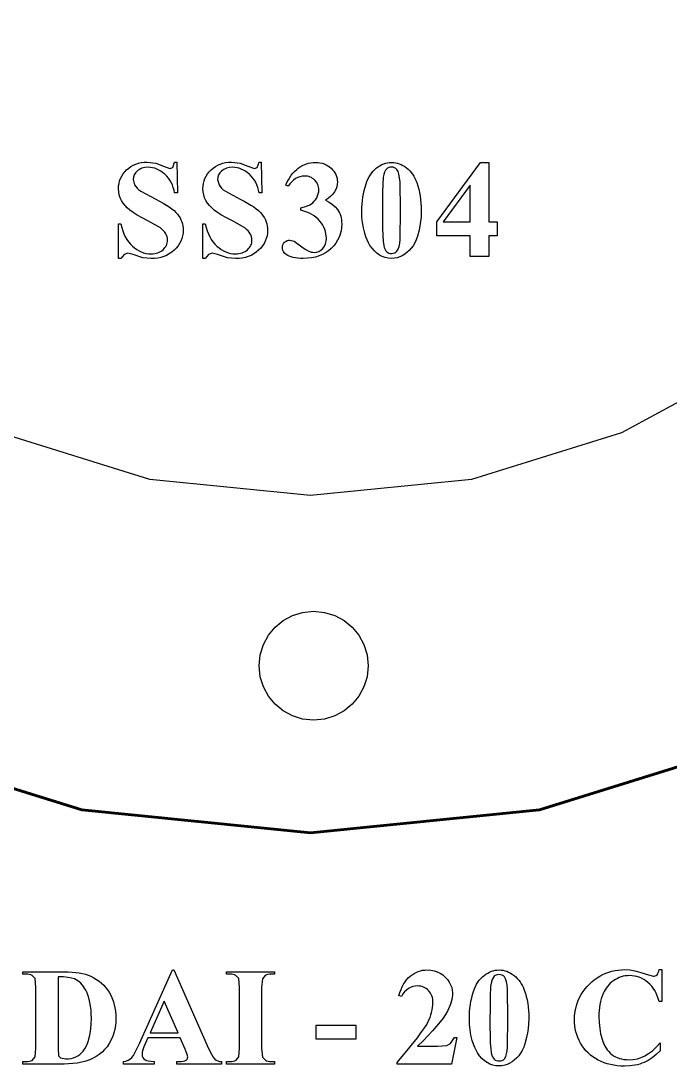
# Model space of a CAD drawing. Header units: centimetres. Extents: x -5.1 to 5, y -5.1 to 5.2.
# Drawn here: x -1.102 to 1.305, y -5.137 to -1.257 of the extents above; entities that cross this region are included whole.
import ezdxf

# ---------------------------------------------------------------- set-up
doc = ezdxf.new("R2010")
doc.units = ezdxf.units.CM
doc.header["$MEASUREMENT"] = 0
doc.layers.add('Layer 1', color=7, linetype='Continuous')

msp = doc.modelspace()

# ---------------------------------------------------------------- linework, layer by layer
at = {"layer": 'Layer 1', "color": 250, "lineweight": 25}
msp.add_lwpolyline([(2.42782, 1.59714), (2.70083, 1.09417), (2.87336, 0.53835), (2.93352, -0.0584), (2.93352, -0.0584), (2.87336, -0.65515), (2.70083, -1.21097), (2.42782, -1.71395), (2.06625, -2.15217), (1.62802, -2.51374), (1.12505, -2.78675), (0.56923, -2.95928), (-0.02752, -3.01944), (-0.62427, -2.95928), (-1.18009, -2.78675), (-1.68307, -2.51374), (-2.12129, -2.15217), (-2.48286, -1.71395), (-2.75587, -1.21097), (-2.9284, -0.65515), (-2.98856, -0.0584), (-2.9284, 0.53835), (-2.75587, 1.09417), (-2.48286, 1.59714)], dxfattribs=at)
at = {"layer": 'Layer 1', "color": 250, "lineweight": 60}
msp.add_lwpolyline([(3.85386, 1.58126), (4.09931, 0.79055), (4.18489, -0.0584), (4.18489, -0.0584), (4.09931, -0.90735), (3.85386, -1.69807), (3.46548, -2.41361), (2.95111, -3.03704), (2.32768, -3.55141), (1.61214, -3.93979), (0.82142, -4.18524), (-0.02753, -4.27082), (-0.87648, -4.18524), (-1.66719, -3.93979), (-2.38273, -3.55141), (-3.00616, -3.03704), (-3.52053, -2.41361), (-3.90891, -1.69807), (-4.15436, -0.90735), (-4.23994, -0.0584), (-4.15436, 0.79055), (-3.90891, 1.58126)], dxfattribs=at)
at = {"layer": 'Layer 1'}
for points in [[(-0.5241, -1.78149), (-0.52151, -1.89565), (-0.53185, -1.89565), (-0.53402, -1.88519), (-0.53685, -1.87526), (-0.54035, -1.86586), (-0.54451, -1.85697), (-0.54934, -1.84862), (-0.55484, -1.84078), (-0.56101, -1.83347), (-0.56784, -1.82669), (-0.57511, -1.82058), (-0.58252, -1.81528), (-0.59006, -1.81079), (-0.59775, -1.80712), (-0.60557, -1.80427), (-0.61354, -1.80223), (-0.62165, -1.80101), (-0.62991, -1.8006), (-0.64215, -1.80146), (-0.65303, -1.80403), (-0.65796, -1.80597), (-0.66256, -1.80834), (-0.66681, -1.81114), (-0.67073, -1.81438), (-0.67733, -1.82149), (-0.68204, -1.82914), (-0.68485, -1.8373), (-0.68579, -1.84597), (-0.68046, -1.86621), (-0.67627, -1.87208), (-0.67096, -1.87795), (-0.66452, -1.8838), (-0.65695, -1.88963), (-0.60219, -1.91916), (-0.58776, -1.92647), (-0.57455, -1.93369), (-0.56257, -1.9408), (-0.55182, -1.94782), (-0.5423, -1.95474), (-0.534, -1.96155), (-0.52692, -1.96826), (-0.52108, -1.97487), (-0.51621, -1.98154), (-0.51199, -1.98844), (-0.50842, -1.99559), (-0.50551, -2.00297), (-0.50324, -2.01058), (-0.50162, -2.01844), (-0.50065, -2.02654), (-0.50033, -2.03488), (-0.50085, -2.04541), (-0.50243, -2.05556), (-0.50505, -2.06533), (-0.50872, -2.07473), (-0.51343, -2.08375), (-0.51919, -2.0924), (-0.52599, -2.10068), (-0.53383, -2.10858), (-0.54247, -2.11582), (-0.55168, -2.12209), (-0.56146, -2.1274), (-0.5718, -2.13175), (-0.5827, -2.13514), (-0.59417, -2.13755), (-0.60621, -2.13901), (-0.61881, -2.13949), (-0.64937, -2.13622), (-0.68554, -2.12382), (-0.70551, -2.11882), (-0.71937, -2.1239), (-0.73125, -2.13949), (-0.74004, -2.13949), (-0.74004, -2.01034), (-0.73125, -2.01034), (-0.72815, -2.02353), (-0.72441, -2.03593), (-0.72002, -2.04751), (-0.71499, -2.0583), (-0.70932, -2.06827), (-0.70301, -2.07744), (-0.69605, -2.0858), (-0.68846, -2.09334), (-0.68044, -2.10003), (-0.67228, -2.10583), (-0.66397, -2.11075), (-0.65551, -2.11477), (-0.64689, -2.11789), (-0.63812, -2.12013), (-0.62919, -2.12147), (-0.6201, -2.12192), (-0.61321, -2.12168), (-0.60667, -2.12095), (-0.60049, -2.11975), (-0.59467, -2.11806), (-0.58921, -2.11589), (-0.5841, -2.11324), (-0.57936, -2.11012), (-0.57498, -2.10651), (-0.57105, -2.10259), (-0.56764, -2.09852), (-0.56475, -2.09429), (-0.56239, -2.0899), (-0.56055, -2.08534), (-0.55924, -2.08063), (-0.55845, -2.07575), (-0.55819, -2.0707), (-0.55859, -2.06473), (-0.55981, -2.05883), (-0.56183, -2.05301), (-0.56465, -2.04728), (-0.56829, -2.04167), (-0.57275, -2.03621), (-0.57804, -2.03088), (-0.5842, -2.02566), (-0.63069, -1.99906), (-0.65242, -1.98804), (-0.67086, -1.97784), (-0.686, -1.96847), (-0.69785, -1.95997), (-0.70741, -1.95166), (-0.7158, -1.94287), (-0.72303, -1.93361), (-0.7291, -1.92389), (-0.7339, -1.91364), (-0.73732, -1.90291), (-0.73936, -1.89169), (-0.74004, -1.87998), (-0.73957, -1.86994), (-0.73817, -1.86027), (-0.73582, -1.85098), (-0.73254, -1.84208), (-0.72831, -1.83355), (-0.72315, -1.8254), (-0.71704, -1.81763), (-0.70999, -1.81024), (-0.70225, -1.80349), (-0.69402, -1.79765), (-0.6853, -1.79271), (-0.67609, -1.78867), (-0.66638, -1.78552), (-0.65618, -1.78328), (-0.64549, -1.78194), (-0.63431, -1.78149), (-0.60202, -1.78545), (-0.57309, -1.79664), (-0.54924, -1.80473), (-0.53891, -1.80077), (-0.53185, -1.78149), (-0.5241, -1.78149)], [(-0.21095, -1.78149), (-0.20836, -1.89565), (-0.2187, -1.89565), (-0.22087, -1.88519), (-0.2237, -1.87526), (-0.2272, -1.86586), (-0.23136, -1.85697), (-0.23619, -1.84862), (-0.24169, -1.84078), (-0.24786, -1.83347), (-0.25469, -1.82669), (-0.26196, -1.82058), (-0.26937, -1.81528), (-0.27691, -1.81079), (-0.2846, -1.80712), (-0.29242, -1.80427), (-0.30039, -1.80223), (-0.3085, -1.80101), (-0.31676, -1.8006), (-0.329, -1.80146), (-0.33988, -1.80403), (-0.34481, -1.80597), (-0.34941, -1.80834), (-0.35366, -1.81114), (-0.35758, -1.81438), (-0.36418, -1.82149), (-0.36889, -1.82914), (-0.3717, -1.8373), (-0.37264, -1.84597), (-0.36731, -1.86621), (-0.36312, -1.87208), (-0.35781, -1.87795), (-0.35137, -1.8838), (-0.3438, -1.88963), (-0.28904, -1.91916), (-0.27461, -1.92647), (-0.2614, -1.93369), (-0.24942, -1.9408), (-0.23867, -1.94782), (-0.22915, -1.95474), (-0.22085, -1.96155), (-0.21377, -1.96826), (-0.20793, -1.97487), (-0.20306, -1.98154), (-0.19884, -1.98844), (-0.19527, -1.99559), (-0.19236, -2.00297), (-0.19009, -2.01058), (-0.18847, -2.01844), (-0.1875, -2.02654), (-0.18718, -2.03488), (-0.1877, -2.04541), (-0.18928, -2.05556), (-0.1919, -2.06533), (-0.19557, -2.07473), (-0.20028, -2.08375), (-0.20604, -2.0924), (-0.21284, -2.10068), (-0.22068, -2.10858), (-0.22932, -2.11582), (-0.23853, -2.12209), (-0.24831, -2.1274), (-0.25865, -2.13175), (-0.26955, -2.13514), (-0.28102, -2.13755), (-0.29306, -2.13901), (-0.30566, -2.13949), (-0.33622, -2.13622), (-0.37239, -2.12382), (-0.39236, -2.11882), (-0.40622, -2.1239), (-0.4181, -2.13949), (-0.42689, -2.13949), (-0.42689, -2.01034), (-0.4181, -2.01034), (-0.415, -2.02353), (-0.41126, -2.03593), (-0.40687, -2.04751), (-0.40184, -2.0583), (-0.39617, -2.06827), (-0.38986, -2.07744), (-0.3829, -2.0858), (-0.37531, -2.09334), (-0.36729, -2.10003), (-0.35913, -2.10583), (-0.35082, -2.11075), (-0.34236, -2.11477), (-0.33374, -2.11789), (-0.32497, -2.12013), (-0.31604, -2.12147), (-0.30695, -2.12192), (-0.30006, -2.12168), (-0.29352, -2.12095), (-0.28734, -2.11975), (-0.28152, -2.11806), (-0.27606, -2.11589), (-0.27095, -2.11324), (-0.26621, -2.11012), (-0.26183, -2.10651), (-0.2579, -2.10259), (-0.25449, -2.09852), (-0.2516, -2.09429), (-0.24924, -2.0899), (-0.2474, -2.08534), (-0.24609, -2.08063), (-0.2453, -2.07575), (-0.24504, -2.0707), (-0.24544, -2.06473), (-0.24666, -2.05883), (-0.24868, -2.05301), (-0.2515, -2.04728), (-0.25514, -2.04167), (-0.2596, -2.03621), (-0.26489, -2.03088), (-0.27105, -2.02566), (-0.31754, -1.99906), (-0.33927, -1.98804), (-0.35771, -1.97784), (-0.37285, -1.96847), (-0.3847, -1.95997), (-0.39426, -1.95166), (-0.40265, -1.94287), (-0.40988, -1.93361), (-0.41595, -1.92389), (-0.42075, -1.91364), (-0.42417, -1.90291), (-0.42621, -1.89169), (-0.42689, -1.87998), (-0.42642, -1.86994), (-0.42502, -1.86027), (-0.42267, -1.85098), (-0.41939, -1.84208), (-0.41516, -1.83355), (-0.41, -1.8254), (-0.40389, -1.81763), (-0.39684, -1.81024), (-0.3891, -1.80349), (-0.38087, -1.79765), (-0.37215, -1.79271), (-0.36294, -1.78867), (-0.35323, -1.78552), (-0.34303, -1.78328), (-0.33234, -1.78194), (-0.32116, -1.78149), (-0.28887, -1.78545), (-0.25994, -1.79664), (-0.23609, -1.80473), (-0.22576, -1.80077), (-0.2187, -1.78149), (-0.21095, -1.78149)], [(-0.06414, -1.96023), (-0.06414, -1.95145), (-0.05085, -1.94738), (-0.03979, -1.94344), (-0.03093, -1.93963), (-0.02428, -1.93595), (-0.0189, -1.93187), (-0.0139, -1.92685), (-0.00929, -1.92089), (-0.00508, -1.91399), (-0.00153, -1.9066), (0.001, -1.89915), (0.00251, -1.89166), (0.00301, -1.88412), (0.00277, -1.87898), (0.00206, -1.87403), (0.00086, -1.86926), (-0.00081, -1.86467), (-0.0056, -1.85604), (-0.01231, -1.84813), (-0.01624, -1.84462), (-0.02041, -1.84157), (-0.02482, -1.839), (-0.02947, -1.83689), (-0.03434, -1.83526), (-0.03946, -1.83409), (-0.0448, -1.83338), (-0.05037, -1.83315), (-0.05908, -1.83373), (-0.06745, -1.83549), (-0.07548, -1.83841), (-0.08318, -1.8425), (-0.09055, -1.84776), (-0.09758, -1.85418), (-0.10428, -1.86176), (-0.11064, -1.87051), (-0.11994, -1.86724), (-0.11523, -1.85701), (-0.1102, -1.84744), (-0.10486, -1.83852), (-0.0992, -1.83025), (-0.09322, -1.82265), (-0.08692, -1.8157), (-0.0803, -1.80942), (-0.07336, -1.80379), (-0.06615, -1.7988), (-0.05875, -1.79447), (-0.05114, -1.79082), (-0.04333, -1.78783), (-0.03532, -1.7855), (-0.0271, -1.78385), (-0.01869, -1.78285), (-0.01007, -1.78252), (-0.00138, -1.78286), (0.00693, -1.78388), (0.01485, -1.78557), (0.02239, -1.78794), (0.02954, -1.791), (0.0363, -1.79472), (0.04267, -1.79913), (0.04865, -1.80422), (0.05407, -1.80976), (0.05876, -1.81553), (0.06272, -1.82154), (0.06596, -1.82777), (0.06848, -1.83424), (0.07028, -1.84094), (0.07136, -1.84786), (0.07172, -1.85501), (0.07106, -1.86437), (0.06906, -1.87358), (0.06573, -1.88261), (0.06105, -1.89143), (0.05498, -1.89996), (0.04737, -1.90797), (0.03822, -1.91546), (0.02755, -1.92243), (0.04134, -1.93002), (0.05339, -1.93845), (0.06372, -1.94771), (0.07233, -1.95782), (0.07593, -1.96325), (0.07906, -1.96902), (0.08171, -1.97513), (0.08388, -1.98157), (0.08556, -1.98835), (0.08677, -1.99546), (0.0875, -2.0029), (0.08774, -2.01068), (0.08713, -2.02377), (0.08532, -2.03636), (0.08229, -2.04847), (0.07806, -2.06007), (0.07262, -2.07118), (0.06598, -2.08179), (0.05813, -2.09191), (0.04908, -2.10152), (0.03898, -2.1103), (0.02806, -2.11791), (0.01632, -2.12434), (0.00376, -2.12961), (-0.00962, -2.1337), (-0.02382, -2.13663), (-0.03884, -2.13838), (-0.05467, -2.13897), (-0.06515, -2.13874), (-0.0749, -2.13807), (-0.08391, -2.13694), (-0.09219, -2.13537), (-0.09974, -2.13334), (-0.10655, -2.13087), (-0.11262, -2.12795), (-0.11796, -2.12459), (-0.12423, -2.1192), (-0.12873, -2.11309), (-0.13143, -2.10625), (-0.13233, -2.09868), (-0.13181, -2.09313), (-0.13026, -2.08798), (-0.12765, -2.08325), (-0.12398, -2.07896), (-0.11969, -2.0754), (-0.11507, -2.07284), (-0.11013, -2.0713), (-0.10487, -2.07078), (-0.0892, -2.07431), (-0.06053, -2.09627), (-0.04844, -2.10502), (-0.03672, -2.11126), (-0.03101, -2.11344), (-0.02539, -2.115), (-0.01987, -2.11593), (-0.01446, -2.11624), (-0.00549, -2.11532), (0.00284, -2.11256), (0.01053, -2.10796), (0.01757, -2.10152), (0.02339, -2.09366), (0.02756, -2.08479), (0.03007, -2.07493), (0.03091, -2.06407), (0.03053, -2.05553), (0.02939, -2.04715), (0.0275, -2.03894), (0.02485, -2.0309), (0.02145, -2.02302), (0.01729, -2.01532), (0.01238, -2.00779), (0.00672, -2.00044), (0.0003, -1.99345), (-0.00681, -1.98702), (-0.01462, -1.98115), (-0.02313, -1.97584), (-0.03233, -1.97109), (-0.04223, -1.96691), (-0.05284, -1.96329), (-0.06414, -1.96023)], [(0.38272, -1.96075), (0.38182, -1.98595), (0.37911, -2.01029), (0.37462, -2.03377), (0.36834, -2.0564), (0.36369, -2.06941), (0.35829, -2.0812), (0.35214, -2.09176), (0.34526, -2.10109), (0.33779, -2.10935), (0.32982, -2.11671), (0.32135, -2.12317), (0.31237, -2.12873), (0.30298, -2.1332), (0.29316, -2.1364), (0.28294, -2.13833), (0.27234, -2.13897), (0.26026, -2.13818), (0.2488, -2.13581), (0.23794, -2.13185), (0.22765, -2.12632), (0.21798, -2.11936), (0.20887, -2.11102), (0.20032, -2.10131), (0.19235, -2.09024), (0.18701, -2.08094), (0.18199, -2.07022), (0.1773, -2.05808), (0.17298, -2.04452), (0.16823, -2.02505), (0.16484, -2.00527), (0.16281, -1.98518), (0.16213, -1.96479), (0.16238, -1.95099), (0.16311, -1.93746), (0.16434, -1.92423), (0.16606, -1.91127), (0.16826, -1.89861), (0.17096, -1.88623), (0.17414, -1.87413), (0.1778, -1.86233), (0.18121, -1.85293), (0.18503, -1.8441), (0.18928, -1.83585), (0.19394, -1.82816), (0.19903, -1.82105), (0.20453, -1.8145), (0.21046, -1.80852), (0.2168, -1.8031), (0.2234, -1.79829), (0.2301, -1.79411), (0.2369, -1.79057), (0.24379, -1.78768), (0.25078, -1.78542), (0.25787, -1.78381), (0.26506, -1.78284), (0.27234, -1.78252), (0.2797, -1.78284), (0.28695, -1.78379), (0.29407, -1.78538), (0.30107, -1.78761), (0.30795, -1.79047), (0.31471, -1.79396), (0.32135, -1.79809), (0.32787, -1.80284), (0.33411, -1.80813), (0.33993, -1.81387), (0.34532, -1.82004), (0.35028, -1.82666), (0.35481, -1.83371), (0.35892, -1.84121), (0.36259, -1.84914), (0.36584, -1.85751), (0.3698, -1.86944), (0.37324, -1.88165), (0.37614, -1.89413), (0.37851, -1.9069), (0.38035, -1.91995), (0.38167, -1.93327), (0.38246, -1.94687), (0.38272, -1.96075)], [(0.44058, -2.00311), (0.60253, -1.78252), (0.63327, -1.78252), (0.63327, -2.00311), (0.66478, -2.00311), (0.66478, -2.05528), (0.63327, -2.05528), (0.63327, -2.13174), (0.56404, -2.13174), (0.56404, -2.05528), (0.44058, -2.05528), (0.44058, -2.00311)], [(0.30523, -1.96023), (0.30419, -1.85553), (0.30252, -1.83944), (0.29994, -1.82617), (0.29648, -1.81575), (0.29214, -1.80818), (0.28849, -1.80462), (0.28386, -1.80209), (0.27825, -1.80058), (0.27165, -1.80008), (0.26651, -1.80045), (0.26195, -1.80158), (0.25795, -1.80346), (0.25451, -1.80611), (0.2502, -1.81139), (0.24667, -1.81834), (0.24389, -1.82696), (0.24186, -1.83728), (0.2411, -1.8446), (0.24044, -1.85539), (0.23987, -1.86965), (0.23941, -1.88739), (0.23905, -1.90859), (0.23879, -1.93327), (0.23863, -1.96141), (0.23858, -1.99303), (0.2389, -2.02633), (0.23986, -2.05366), (0.24145, -2.07499), (0.24366, -2.09033), (0.24574, -2.09856), (0.24825, -2.10531), (0.25117, -2.11057), (0.25451, -2.11435), (0.2583, -2.117), (0.26269, -2.11888), (0.26766, -2.12), (0.2732, -2.12037), (0.27909, -2.11987), (0.28422, -2.11836), (0.28857, -2.11583), (0.29214, -2.11228), (0.29687, -2.10428), (0.30046, -2.09434), (0.3029, -2.08248), (0.30419, -2.06871), (0.30523, -1.96023)], [(0.46417, -2.00311), (0.56404, -2.00311), (0.56404, -1.86707), (0.46417, -2.00311)], [(0.18577, -3.65073), (0.18166, -3.69149), (0.16988, -3.72945), (0.15123, -3.76381), (0.12653, -3.79374), (0.0966, -3.81844), (0.06225, -3.83708), (0.02428, -3.84887), (-0.01647, -3.85298), (-0.05724, -3.84887), (-0.09521, -3.83708), (-0.12958, -3.81844), (-0.15951, -3.79374), (-0.18421, -3.76381), (-0.20286, -3.72945), (-0.21465, -3.69149), (-0.21876, -3.65073), (-0.21465, -3.60997), (-0.20286, -3.57201), (-0.18421, -3.53765), (-0.15951, -3.50772), (-0.12958, -3.48302), (-0.09521, -3.46438), (-0.05724, -3.45259), (-0.01647, -3.44848), (0.02428, -3.45259), (0.06225, -3.46438), (0.0966, -3.48302), (0.12653, -3.50772), (0.15123, -3.53765), (0.16988, -3.57201), (0.18166, -3.60997), (0.18577, -3.65073)], [(-1.09441, -5.12909), (-1.09441, -5.12031), (-1.08314, -5.12031), (-1.07613, -5.12002), (-1.06998, -5.11914), (-1.06471, -5.11766), (-1.06032, -5.11557), (-1.04861, -5.10274), (-1.04637, -5.07071), (-1.04637, -4.84496), (-1.04913, -4.8119), (-1.06032, -4.80036), (-1.06489, -4.79816), (-1.07021, -4.79661), (-1.07629, -4.79568), (-1.08314, -4.79537), (-1.09441, -4.79537), (-1.09441, -4.78658), (-0.94133, -4.78658), (-0.92637, -4.78684), (-0.91216, -4.78763), (-0.8987, -4.78894), (-0.88599, -4.79077), (-0.87403, -4.79312), (-0.86282, -4.79599), (-0.85237, -4.79938), (-0.84266, -4.80329), (-0.8316, -4.80872), (-0.82123, -4.81481), (-0.81155, -4.82156), (-0.80256, -4.82897), (-0.79424, -4.83703), (-0.78662, -4.84574), (-0.77968, -4.8551), (-0.77343, -4.86511), (-0.76789, -4.87564), (-0.7631, -4.88652), (-0.75904, -4.89773), (-0.75573, -4.90928), (-0.75315, -4.92117), (-0.75131, -4.9334), (-0.75021, -4.94596), (-0.74984, -4.95887), (-0.75057, -4.97655), (-0.75275, -4.99354), (-0.75638, -5.00984), (-0.76147, -5.02543), (-0.7677, -5.03996), (-0.77477, -5.05318), (-0.78268, -5.0651), (-0.79143, -5.07571), (-0.80102, -5.0851), (-0.81131, -5.09353), (-0.82229, -5.10099), (-0.83396, -5.10748), (-0.8467, -5.11315), (-0.86076, -5.11814), (-0.87614, -5.12245), (-0.89285, -5.12608), (-0.94133, -5.12909), (-1.09441, -5.12909)], [(-0.96423, -4.8057), (-0.96423, -5.07287), (-0.96216, -5.09887), (-0.95536, -5.10619), (-0.93565, -5.10998), (-0.9254, -5.10953), (-0.91578, -5.10819), (-0.90677, -5.10594), (-0.8984, -5.1028), (-0.89065, -5.09876), (-0.88352, -5.09381), (-0.87703, -5.08797), (-0.87116, -5.08122), (-0.86404, -5.07083), (-0.85787, -5.05909), (-0.85265, -5.04601), (-0.84837, -5.03158), (-0.84504, -5.01582), (-0.84266, -4.99872), (-0.84124, -4.98028), (-0.84076, -4.96051), (-0.84108, -4.94443), (-0.84205, -4.92919), (-0.84367, -4.91478), (-0.84594, -4.90121), (-0.84885, -4.88847), (-0.85242, -4.87655), (-0.85664, -4.86547), (-0.86151, -4.85521), (-0.86576, -4.8478), (-0.87031, -4.84102), (-0.87515, -4.83485), (-0.8803, -4.8293), (-0.88573, -4.82437), (-0.89146, -4.82006), (-0.89748, -4.81636), (-0.90379, -4.81328), (-0.9144, -4.80985), (-0.92801, -4.80745), (-0.94462, -4.80607), (-0.96423, -4.8057)], [(-0.51109, -5.03145), (-0.63086, -5.03145), (-0.64575, -5.06486), (-0.64885, -5.0729), (-0.65106, -5.08022), (-0.65237, -5.08681), (-0.65281, -5.09267), (-0.65209, -5.09948), (-0.64992, -5.10534), (-0.64631, -5.11024), (-0.64127, -5.11419), (-0.63661, -5.11608), (-0.62946, -5.11773), (-0.61982, -5.11915), (-0.6077, -5.12031), (-0.6077, -5.12909), (-0.72143, -5.12909), (-0.72143, -5.12031), (-0.71266, -5.11827), (-0.70468, -5.11502), (-0.69752, -5.11056), (-0.69121, -5.1049), (-0.68492, -5.09689), (-0.67793, -5.08553), (-0.67027, -5.0708), (-0.66194, -5.05272), (-0.53968, -4.77987), (-0.53485, -4.77987), (-0.41147, -5.0603), (-0.40303, -5.07859), (-0.39538, -5.09316), (-0.38853, -5.104), (-0.38246, -5.1111), (-0.37771, -5.11467), (-0.37209, -5.11738), (-0.36559, -5.11926), (-0.35818, -5.12031), (-0.35818, -5.12909), (-0.52366, -5.12909), (-0.52366, -5.12031), (-0.51686, -5.12031), (-0.50765, -5.11995), (-0.4999, -5.11889), (-0.49364, -5.11711), (-0.48888, -5.11463), (-0.48645, -5.11239), (-0.48473, -5.10968), (-0.48371, -5.10652), (-0.48337, -5.10292), (-0.48483, -5.09336), (-0.49241, -5.07416), (-0.51109, -5.03145)], [(-0.16127, -5.12031), (-0.16127, -5.12909), (-0.3395, -5.12909), (-0.3395, -5.12031), (-0.32822, -5.12031), (-0.32115, -5.11997), (-0.3148, -5.11896), (-0.30917, -5.11729), (-0.30428, -5.11497), (-0.29421, -5.10274), (-0.29145, -5.07071), (-0.29145, -4.84496), (-0.29421, -4.8119), (-0.3054, -4.80036), (-0.30997, -4.79816), (-0.3153, -4.79661), (-0.32138, -4.79568), (-0.32822, -4.79537), (-0.3395, -4.79537), (-0.3395, -4.78658), (-0.16127, -4.78658), (-0.16127, -4.79537), (-0.17255, -4.79537), (-0.17956, -4.79571), (-0.18586, -4.79671), (-0.19144, -4.79838), (-0.19631, -4.8007), (-0.20656, -4.81293), (-0.20931, -4.84496), (-0.20931, -5.07071), (-0.20647, -5.10378), (-0.19519, -5.11531), (-0.19063, -5.11751), (-0.18533, -5.11907), (-0.1793, -5.12), (-0.17255, -5.12031), (-0.16127, -5.12031)], [(0.49524, -5.12909), (0.29394, -5.12909), (0.29394, -5.12349), (0.33585, -5.07291), (0.36859, -5.03135), (0.38152, -5.01394), (0.39216, -4.99878), (0.40051, -4.98588), (0.40656, -4.97523), (0.41116, -4.96573), (0.41515, -4.95629), (0.41852, -4.94691), (0.42128, -4.93758), (0.42343, -4.92831), (0.42496, -4.9191), (0.42588, -4.90994), (0.42619, -4.90084), (0.42593, -4.89436), (0.42516, -4.88815), (0.42387, -4.88223), (0.42207, -4.87658), (0.41975, -4.87122), (0.41693, -4.86614), (0.41359, -4.86135), (0.40974, -4.85684), (0.40553, -4.85272), (0.40109, -4.84916), (0.39642, -4.84614), (0.39152, -4.84367), (0.38639, -4.84175), (0.38103, -4.84038), (0.37544, -4.83955), (0.36962, -4.83928), (0.36017, -4.83989), (0.35128, -4.84172), (0.34293, -4.84476), (0.33512, -4.84902), (0.32787, -4.85449), (0.32115, -4.86118), (0.31498, -4.86908), (0.30935, -4.87819), (0.29997, -4.87492), (0.30361, -4.86318), (0.30768, -4.85222), (0.3122, -4.84206), (0.31715, -4.83269), (0.32255, -4.82411), (0.32838, -4.81632), (0.33466, -4.80932), (0.34138, -4.80312), (0.34845, -4.79767), (0.3558, -4.79295), (0.3634, -4.78895), (0.37128, -4.78568), (0.37942, -4.78314), (0.38782, -4.78132), (0.3965, -4.78023), (0.40544, -4.77987), (0.41814, -4.78063), (0.43029, -4.78291), (0.44187, -4.7867), (0.45288, -4.79201), (0.46302, -4.79859), (0.47198, -4.80632), (0.47977, -4.81518), (0.48637, -4.82516), (0.49168, -4.83552), (0.49548, -4.84556), (0.49775, -4.85528), (0.49851, -4.86468), (0.49822, -4.87306), (0.49735, -4.88148), (0.49589, -4.88994), (0.49386, -4.89844), (0.49124, -4.90697), (0.48805, -4.91554), (0.48427, -4.92414), (0.47991, -4.93278), (0.47261, -4.94501), (0.46341, -4.9584), (0.45234, -4.97294), (0.43938, -4.98864), (0.42454, -5.00549), (0.40782, -5.0235), (0.38923, -5.04266), (0.36876, -5.06297), (0.44263, -5.06297), (0.47802, -5.06073), (0.49154, -5.05306), (0.5054, -5.03042), (0.51453, -5.03042), (0.49524, -5.12909)], [(0.78161, -4.9581), (0.78071, -4.9833), (0.778, -5.00764), (0.77351, -5.03112), (0.76723, -5.05375), (0.76258, -5.06676), (0.75718, -5.07855), (0.75103, -5.08911), (0.74415, -5.09844), (0.73668, -5.1067), (0.72871, -5.11406), (0.72024, -5.12052), (0.71126, -5.12608), (0.70187, -5.13055), (0.69205, -5.13375), (0.68183, -5.13568), (0.67123, -5.13632), (0.65915, -5.13553), (0.64769, -5.13316), (0.63683, -5.1292), (0.62654, -5.12367), (0.61687, -5.11671), (0.60776, -5.10837), (0.59921, -5.09866), (0.59124, -5.08759), (0.5859, -5.07829), (0.58088, -5.06757), (0.57619, -5.05543), (0.57187, -5.04187), (0.56712, -5.0224), (0.56373, -5.00262), (0.5617, -4.98253), (0.56102, -4.96214), (0.56127, -4.94834), (0.562, -4.93481), (0.56323, -4.92158), (0.56495, -4.90862), (0.56715, -4.89596), (0.56985, -4.88358), (0.57303, -4.87148), (0.57669, -4.85968), (0.5801, -4.85028), (0.58392, -4.84145), (0.58817, -4.8332), (0.59283, -4.82551), (0.59792, -4.8184), (0.60342, -4.81185), (0.60935, -4.80587), (0.61569, -4.80045), (0.62229, -4.79564), (0.62899, -4.79146), (0.63579, -4.78792), (0.64268, -4.78503), (0.64967, -4.78277), (0.65676, -4.78116), (0.66395, -4.78019), (0.67123, -4.77987), (0.67859, -4.78019), (0.68584, -4.78114), (0.69296, -4.78273), (0.69996, -4.78496), (0.70684, -4.78782), (0.7136, -4.79131), (0.72024, -4.79544), (0.72676, -4.80019), (0.733, -4.80548), (0.73882, -4.81122), (0.74421, -4.81739), (0.74917, -4.82401), (0.7537, -4.83106), (0.75781, -4.83856), (0.76148, -4.84649), (0.76473, -4.85486), (0.76869, -4.86679), (0.77213, -4.879), (0.77503, -4.89148), (0.7774, -4.90425), (0.77924, -4.9173), (0.78056, -4.93062), (0.78135, -4.94422), (0.78161, -4.9581)], [(0.70412, -4.95758), (0.70308, -4.85288), (0.70141, -4.83679), (0.69883, -4.82352), (0.69537, -4.8131), (0.69103, -4.80553), (0.68738, -4.80197), (0.68275, -4.79944), (0.67714, -4.79793), (0.67054, -4.79743), (0.6654, -4.7978), (0.66084, -4.79893), (0.65684, -4.80081), (0.6534, -4.80346), (0.64909, -4.80874), (0.64556, -4.81569), (0.64278, -4.82431), (0.64075, -4.83463), (0.63999, -4.84195), (0.63933, -4.85274), (0.63876, -4.867), (0.6383, -4.88474), (0.63794, -4.90594), (0.63768, -4.93062), (0.63752, -4.95876), (0.63747, -4.99038), (0.63779, -5.02368), (0.63875, -5.05101), (0.64034, -5.07234), (0.64255, -5.08768), (0.64463, -5.09591), (0.64714, -5.10266), (0.65006, -5.10792), (0.6534, -5.1117), (0.65719, -5.11435), (0.66158, -5.11623), (0.66655, -5.11735), (0.67209, -5.11772), (0.67798, -5.11722), (0.68311, -5.11571), (0.68746, -5.11318), (0.69103, -5.10963), (0.69576, -5.10163), (0.69935, -5.09169), (0.70179, -5.07983), (0.70308, -5.06606), (0.70412, -4.95758)], [(1.27444, -4.77884), (1.27444, -4.89765), (1.26463, -4.89765), (1.26156, -4.8863), (1.25789, -4.87563), (1.25363, -4.86564), (1.24878, -4.85633), (1.24333, -4.84771), (1.23728, -4.83976), (1.23063, -4.83251), (1.22338, -4.82593), (1.2157, -4.82009), (1.20777, -4.81503), (1.19959, -4.81075), (1.19116, -4.80726), (1.18248, -4.80454), (1.17355, -4.8026), (1.16437, -4.80144), (1.15494, -4.80105), (1.14704, -4.80134), (1.13931, -4.8022), (1.13174, -4.80363), (1.12433, -4.80564), (1.11708, -4.80823), (1.10999, -4.8114), (1.10306, -4.81514), (1.0963, -4.81947), (1.08987, -4.82427), (1.08388, -4.82942), (1.07834, -4.83493), (1.07325, -4.84079), (1.06859, -4.847), (1.06438, -4.85357), (1.06062, -4.8605), (1.0573, -4.86778), (1.05358, -4.87747), (1.05036, -4.88742), (1.04763, -4.89765), (1.04541, -4.90814), (1.04368, -4.91889), (1.04245, -4.92992), (1.04171, -4.9412), (1.04146, -4.95276), (1.04218, -4.97525), (1.04435, -4.99672), (1.04796, -5.01718), (1.05299, -5.03662), (1.0561, -5.04576), (1.05961, -5.05434), (1.06353, -5.06235), (1.06786, -5.06978), (1.07259, -5.07663), (1.07773, -5.0829), (1.08328, -5.08859), (1.08924, -5.0937), (1.09564, -5.09824), (1.1025, -5.10218), (1.10981, -5.10551), (1.11758, -5.10824), (1.12581, -5.11035), (1.13449, -5.11187), (1.14362, -5.11278), (1.15321, -5.11308), (1.169, -5.11219), (1.1841, -5.10954), (1.19852, -5.10512), (1.21228, -5.09895), (1.22584, -5.09059), (1.23978, -5.07969), (1.25409, -5.06624), (1.26876, -5.05022), (1.26876, -5.07967), (1.25427, -5.09368), (1.23946, -5.10563), (1.22434, -5.11551), (1.20892, -5.12332), (1.20098, -5.1265), (1.19271, -5.12925), (1.18412, -5.13157), (1.1752, -5.13347), (1.15639, -5.136), (1.13625, -5.13684), (1.12276, -5.1365), (1.10965, -5.13547), (1.09693, -5.13375), (1.08459, -5.13135), (1.07265, -5.12826), (1.06109, -5.12449), (1.04991, -5.12003), (1.03913, -5.11488), (1.02881, -5.10909), (1.0191, -5.1027), (1.00999, -5.0957), (1.00149, -5.08811), (0.9936, -5.07991), (0.98633, -5.07112), (0.97966, -5.06174), (0.97361, -5.05177), (0.96819, -5.04139), (0.9635, -5.03085), (0.95954, -5.02014), (0.95629, -5.00927), (0.95377, -4.99824), (0.95197, -4.98703), (0.95089, -4.97566), (0.95053, -4.96412), (0.95093, -4.95196), (0.95213, -4.93995), (0.95413, -4.9281), (0.95693, -4.91641), (0.96052, -4.90487), (0.96492, -4.8935), (0.97012, -4.88228), (0.97611, -4.87122), (0.98278, -4.86055), (0.99001, -4.85049), (0.99779, -4.84105), (1.00614, -4.83222), (1.01505, -4.824), (1.02452, -4.8164), (1.03456, -4.80941), (1.04516, -4.80303), (1.05609, -4.79737), (1.0672, -4.79246), (1.07847, -4.7883), (1.08992, -4.7849), (1.10154, -4.78225), (1.11334, -4.78036), (1.12531, -4.77922), (1.13746, -4.77884), (1.15572, -4.77982), (1.17447, -4.78277), (1.19372, -4.78767), (1.21348, -4.79451), (1.24293, -4.80363), (1.24685, -4.80326), (1.25049, -4.80215), (1.25386, -4.80029), (1.25696, -4.79769), (1.25966, -4.79428), (1.26183, -4.79001), (1.26348, -4.78486), (1.26463, -4.77884), (1.27444, -4.77884)], [(-0.51918, -5.01285), (-0.57024, -4.89619), (-0.6225, -5.01285), (-0.51918, -5.01285)], [(0.13999, -5.03662), (-0.00724, -5.03662), (-0.00724, -4.98444), (0.13999, -4.98444), (0.13999, -5.03662)]]:
    msp.add_lwpolyline(points, close=True, dxfattribs=at)

doc.saveas('drawing.dxf')
